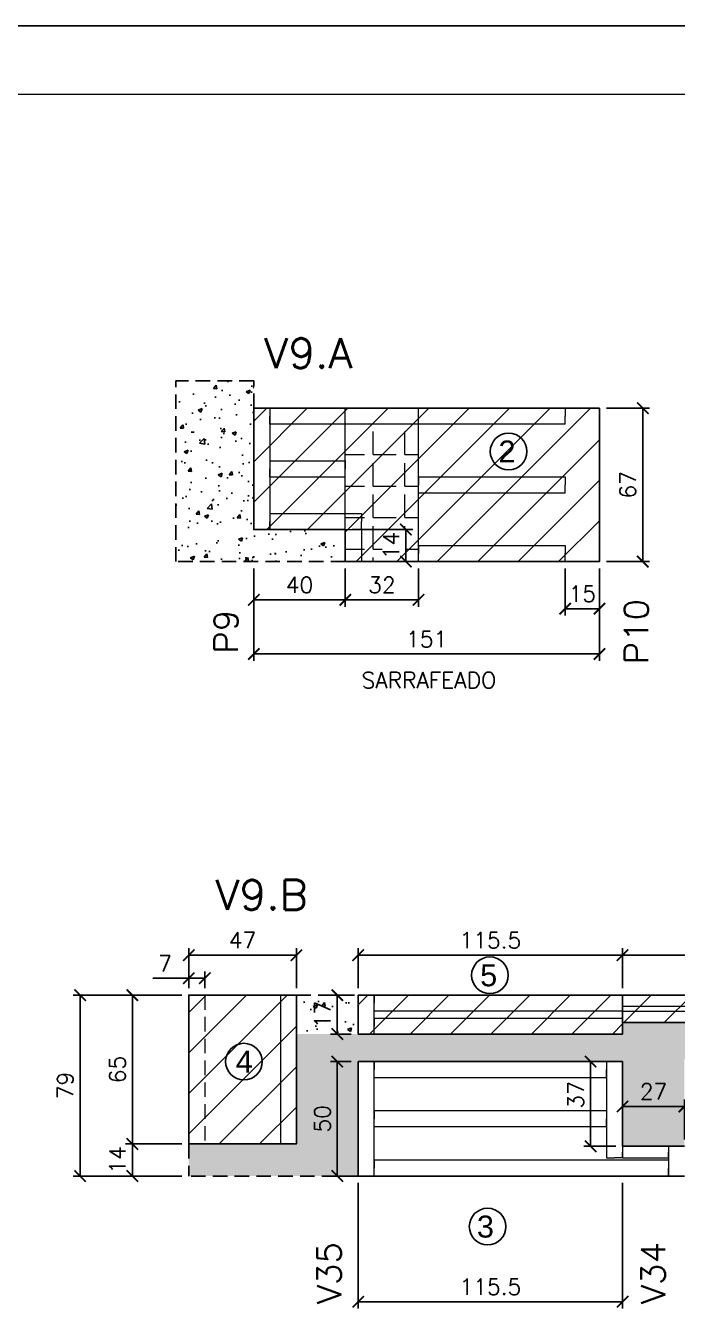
# Model space of a CAD drawing. Extents: x -23436 to 4767, y -4638 to 9755.
# Drawn here: x -19997 to -19712, y 2270 to 2832 of the extents above; entities that cross this region are included whole.
import ezdxf
from ezdxf.enums import TextEntityAlignment as Align

# ---------------------------------------------------------------- set-up
doc = ezdxf.new("R2010")
doc.units = 0
doc.header["$PDMODE"] = 2
doc.header["$PDSIZE"] = 10
doc.linetypes.add('HIDDEN', pattern=[9.525, 6.35, -3.175])
doc.layers.get('0').update_dxf_attribs({"lineweight": 13})
doc.layers.get('Defpoints').update_dxf_attribs({"lineweight": 13})
for name, color, linetype in [('Concreto', 250, 'HIDDEN'), ('Cota', 4, 'Continuous'), ('MB Logo', 255, 'Continuous'), ('Painéis', 200, 'Continuous'), ('Reaproveitamento', 251, 'Continuous'), ('Romaneio', 10, 'Continuous')]:
    doc.layers.add(name, color=color, linetype=linetype)
for name, color, linetype, lineweight in [('FOLHA MB', 7, 'Continuous', 13), ('Sarr 2.2x7', 40, 'Continuous', 9), ('Texto Seção', 7, 'Continuous', 15)]:
    doc.layers.add(name, color=color, linetype=linetype, lineweight=lineweight)
doc.layers.add('Laje_Perimetro', color=7, linetype='Continuous', plot=False)
doc.styles.add('ARIAL', font='arial.ttf', dxfattribs={"oblique": 15, "height": 25})
doc.styles.add('REGUA-120', font='ROMANS.shx', dxfattribs={"height": 15})
doc.styles.add('ROMANS', font='romans.shx')
doc.dimstyles.new('Cota Paínel', dxfattribs={"dimtxt": 7, "dimasz": 5, "dimexe": 3, "dimexo": 3, "dimgap": 3, "dimtad": 1, "dimdec": 1, "dimzin": 12, "dimdsep": 46, "dimtxsty": 'ROMANS', "dimblk": 'ARCHTICK', "dimcen": 0, "dimclrd": 4, "dimclre": 4, "dimclrt": 1, "dimadec": 1, "dimazin": 3, "dimtfac": 1, "dimtdec": 1, "dimtmove": 0, "dimatfit": 3, "dimldrblk": 'OBLIQUE', "dimfxl": 1, "dimtolj": 1, "dimtzin": 12, "dimarcsym": 0})
pattern_1 = [(50, (-1585, -1150), (17.931505, -1.568803), [1.875, -20.625]), (355, (-1585, -1150), (-3.468783, 18.804803), [1.5, -16.5]), (100.45144, (-1583.506, -1150.13), (14.462721, 17.236), [1.593505, -17.528553]), (46.1842, (-1585, -1145), (26.681033, -4.137982), [2.8125, -30.9375]), (96.63564, (-1582.777, -1145.345), (23.36655, 24.352965), [2.39026, -26.292844]), (351.18416, (-1585, -1145), (23.36655, 24.352965), [2.25, -24.75]), (21, (-1582.5, -1146.25), (14.922676, -10.065472), [1.875, -20.625]), (326, (-1582.5, -1146.25), (6.082883, 18.128751), [1.5, -16.5]), (71.45144, (-1581.256, -1147.089), (21.00556, 8.063279), [1.593505, -17.528553]), (37.5, (-1585, -1150), (0.3039964, 8.3223463), [0, -16.3, 0, -16.75, 0, -16.5625]), (7.5, (-1585, -1150), (6.5767384, 9.860293), [0, -9.55, 0, -15.925, 0, -6.3125]), (327.5, (-1590.575, -1150), (13.345561, -0.5638718), [0, -6.25, 0, -19.5, 0, -25.875]), (317.5, (-1593.075, -1150), (14.579654, 2.5026246), [0, -8.125, 0, -12.95, 0, -18.375])]
pattern_2 = [(45, (0, 0), (-8.838835, 8.838835), [])]

# ---------------------------------------------------------------- blocks, each defined once
blk = doc.blocks.new('A$C169d8357')
at = {"layer": 'FOLHA MB', "color": 1}
for points in [[(0, 1199.94), (0, 149.94), (1485.02, 149.94), (1485.02, 1199.94)], [(70, 1169.94), (70, 179.94), (1455.02, 179.94), (1455.02, 1169.94)]]:
    blk.add_lwpolyline(points, close=True, dxfattribs=at)
blk = doc.blocks.new('_ArchTick')
at = {"color": 0, "linetype": 'ByBlock', "const_width": 0.15}
blk.add_lwpolyline([(-0.5, -0.5), (0.5, 0.5)], dxfattribs=at)
blk = doc.blocks.new('*D591')
at = {"layer": 'Cota', "color": 4, "lineweight": -2, "transparency": 16777216}
for p, q in [((-19743.14, 2665.26), (-19724.23, 2665.26)), ((-19727.23, 2598.26), (-19727.23, 2665.26)), ((-19743.14, 2598.26), (-19724.23, 2598.26))]:
    blk.add_line(p, q, dxfattribs=at)
at = {"layer": 'Defpoints', "color": 0, "transparency": 16777216}
for p in [(-19746.14, 2665.26), (-19727.23, 2665.26), (-19746.14, 2598.26)]:
    blk.add_point(p, dxfattribs=at)
at = {"layer": 'Cota', "color": 4, "lineweight": -2, "transparency": 16777216, "xscale": 5, "yscale": 5, "zscale": 5}
for p, rotation in [((-19727.23, 2665.26), 90), ((-19727.23, 2598.26), 270)]:
    blk.add_blockref('_ArchTick', p, dxfattribs=dict(at, rotation=rotation))
at = {"layer": 'Cota', "color": 1, "transparency": 16777216, "insert": (-19733.73, 2631.76), "char_height": 7, "attachment_point": 5, "rotation": 90, "style": 'ROMANS'}
blk.add_mtext('\\A1;67', dxfattribs=at)
blk = doc.blocks.new('_OBLIQUE')
at = {"color": 0, "linetype": 'ByBlock', "lineweight": -2}
for p, q in [((0, 0), (-1, 0)), ((-0.5, -0.5), (0.5, 0.5))]:
    blk.add_line(p, q, dxfattribs=at)
blk = doc.blocks.new('*D592')
at = {"layer": 'Cota', "color": 4, "lineweight": -2, "transparency": 16777216}
for p, q in [((-19854.17, 2612.26), (-19827.7, 2612.26)), ((-19830.7, 2612.26), (-19830.7, 2598.26)), ((-19854.17, 2598.26), (-19827.7, 2598.26))]:
    blk.add_line(p, q, dxfattribs=at)
at = {"layer": 'Defpoints', "color": 0, "transparency": 16777216}
for p in [(-19857.17, 2612.26), (-19857.17, 2598.26), (-19830.7, 2598.26)]:
    blk.add_point(p, dxfattribs=at)
at = {"layer": 'Cota', "color": 4, "lineweight": -2, "transparency": 16777216, "xscale": 5, "yscale": 5, "zscale": 5}
for p, rotation in [((-19830.7, 2612.26), 90), ((-19830.7, 2598.26), 270)]:
    blk.add_blockref('_ArchTick', p, dxfattribs=dict(at, rotation=rotation))
at = {"layer": 'Cota', "color": 1, "transparency": 16777216, "insert": (-19837.2, 2605.26), "char_height": 7, "attachment_point": 5, "rotation": 90, "style": 'ROMANS'}
blk.add_mtext('\\A1;14', dxfattribs=at)
blk = doc.blocks.new('*D593')
at = {"layer": 'Cota', "color": 4, "lineweight": -2, "transparency": 16777216}
for p, q in [((-19897.14, 2595.26), (-19897.14, 2554.91)), ((-19746.14, 2595.26), (-19746.14, 2554.91)), ((-19746.14, 2557.91), (-19897.14, 2557.91))]:
    blk.add_line(p, q, dxfattribs=at)
at = {"layer": 'Defpoints', "color": 0, "transparency": 16777216}
for p in [(-19897.14, 2598.26), (-19746.14, 2598.26), (-19897.14, 2557.91)]:
    blk.add_point(p, dxfattribs=at)
at = {"layer": 'Cota', "color": 4, "lineweight": -2, "transparency": 16777216, "xscale": 5, "yscale": 5, "zscale": 5, "rotation": 180}
blk.add_blockref('_ArchTick', (-19897.14, 2557.91), dxfattribs=at)
at = {"layer": 'Cota', "color": 4, "lineweight": -2, "transparency": 16777216, "xscale": 5, "yscale": 5, "zscale": 5}
blk.add_blockref('_ArchTick', (-19746.14, 2557.91), dxfattribs=at)
at = {"layer": 'Cota', "color": 1, "transparency": 16777216, "insert": (-19821.64, 2564.41), "char_height": 7, "attachment_point": 5, "style": 'ROMANS'}
blk.add_mtext('\\A1;151', dxfattribs=at)
blk = doc.blocks.new('*D594')
at = {"layer": 'Cota', "color": 4, "lineweight": -2, "transparency": 16777216}
for p, q in [((-19897.14, 2595.26), (-19897.14, 2578.55)), ((-19857.17, 2595.26), (-19857.17, 2578.55)), ((-19857.17, 2581.55), (-19897.14, 2581.55))]:
    blk.add_line(p, q, dxfattribs=at)
at = {"layer": 'Defpoints', "color": 0, "transparency": 16777216}
for p in [(-19897.14, 2598.26), (-19857.17, 2598.26), (-19897.14, 2581.55)]:
    blk.add_point(p, dxfattribs=at)
at = {"layer": 'Cota', "color": 4, "lineweight": -2, "transparency": 16777216, "xscale": 5, "yscale": 5, "zscale": 5, "rotation": 180}
blk.add_blockref('_ArchTick', (-19897.14, 2581.55), dxfattribs=at)
at = {"layer": 'Cota', "color": 4, "lineweight": -2, "transparency": 16777216, "xscale": 5, "yscale": 5, "zscale": 5}
blk.add_blockref('_ArchTick', (-19857.17, 2581.55), dxfattribs=at)
at = {"layer": 'Cota', "color": 1, "transparency": 16777216, "insert": (-19877.15, 2588.05), "char_height": 7, "attachment_point": 5, "style": 'ROMANS'}
blk.add_mtext('\\A1;40', dxfattribs=at)
blk = doc.blocks.new('*D596')
at = {"layer": 'Cota', "color": 4, "lineweight": -2, "transparency": 16777216}
for p, q in [((-19857.17, 2595.26), (-19857.17, 2578.55)), ((-19825.18, 2595.26), (-19825.18, 2578.55)), ((-19857.17, 2581.55), (-19825.18, 2581.55))]:
    blk.add_line(p, q, dxfattribs=at)
at = {"layer": 'Defpoints', "color": 0, "transparency": 16777216}
for p in [(-19857.17, 2598.26), (-19825.18, 2598.26), (-19825.18, 2581.55)]:
    blk.add_point(p, dxfattribs=at)
at = {"layer": 'Cota', "color": 4, "lineweight": -2, "transparency": 16777216, "xscale": 5, "yscale": 5, "zscale": 5, "rotation": 180}
blk.add_blockref('_ArchTick', (-19857.17, 2581.55), dxfattribs=at)
at = {"layer": 'Cota', "color": 4, "lineweight": -2, "transparency": 16777216, "xscale": 5, "yscale": 5, "zscale": 5}
blk.add_blockref('_ArchTick', (-19825.18, 2581.55), dxfattribs=at)
at = {"layer": 'Cota', "color": 1, "transparency": 16777216, "insert": (-19841.17, 2588.05), "char_height": 7, "attachment_point": 5, "style": 'ROMANS'}
blk.add_mtext('\\A1;32', dxfattribs=at)
blk = doc.blocks.new('*D573')
at = {"layer": 'Cota', "color": 4, "lineweight": -2, "transparency": 16777216}
for p, q in [((-19928.54, 2408.92), (-19953.19, 2408.92)), ((-19950.19, 2343.92), (-19950.19, 2408.92)), ((-19928.54, 2343.92), (-19953.19, 2343.92))]:
    blk.add_line(p, q, dxfattribs=at)
at = {"layer": 'Defpoints', "color": 0, "transparency": 16777216}
for p in [(-19950.19, 2408.92), (-19925.54, 2408.92), (-19925.54, 2343.92)]:
    blk.add_point(p, dxfattribs=at)
at = {"layer": 'Cota', "color": 4, "lineweight": -2, "transparency": 16777216, "xscale": 5, "yscale": 5, "zscale": 5}
for p, rotation in [((-19950.19, 2408.92), 90), ((-19950.19, 2343.92), 270)]:
    blk.add_blockref('_ArchTick', p, dxfattribs=dict(at, rotation=rotation))
at = {"layer": 'Cota', "color": 1, "transparency": 16777216, "insert": (-19956.69, 2376.42), "char_height": 7, "attachment_point": 5, "rotation": 90, "style": 'ROMANS'}
blk.add_mtext('\\A1;65', dxfattribs=at)
blk = doc.blocks.new('*D574')
at = {"layer": 'Cota', "color": 4, "lineweight": -2, "transparency": 16777216}
for p, q in [((-19928.54, 2343.92), (-19953.19, 2343.92)), ((-19950.19, 2329.92), (-19950.19, 2343.92)), ((-19928.54, 2329.92), (-19953.19, 2329.92))]:
    blk.add_line(p, q, dxfattribs=at)
at = {"layer": 'Defpoints', "color": 0, "transparency": 16777216}
for p in [(-19950.19, 2343.92), (-19925.54, 2343.92), (-19925.54, 2329.92)]:
    blk.add_point(p, dxfattribs=at)
at = {"layer": 'Cota', "color": 4, "lineweight": -2, "transparency": 16777216, "xscale": 5, "yscale": 5, "zscale": 5}
for p, rotation in [((-19950.19, 2343.92), 90), ((-19950.19, 2329.92), 270)]:
    blk.add_blockref('_ArchTick', p, dxfattribs=dict(at, rotation=rotation))
at = {"layer": 'Cota', "color": 1, "transparency": 16777216, "insert": (-19956.69, 2336.92), "char_height": 7, "attachment_point": 5, "rotation": 90, "style": 'ROMANS'}
blk.add_mtext('\\A1;14', dxfattribs=at)
blk = doc.blocks.new('*D575')
at = {"layer": 'Cota', "color": 4, "lineweight": -2, "transparency": 16777216}
for p, q in [((-19928.54, 2408.92), (-19975.99, 2408.92)), ((-19972.99, 2329.92), (-19972.99, 2408.92)), ((-19928.54, 2329.92), (-19975.99, 2329.92))]:
    blk.add_line(p, q, dxfattribs=at)
at = {"layer": 'Defpoints', "color": 0, "transparency": 16777216}
for p in [(-19972.99, 2408.92), (-19925.54, 2408.92), (-19925.54, 2329.92)]:
    blk.add_point(p, dxfattribs=at)
at = {"layer": 'Cota', "color": 4, "lineweight": -2, "transparency": 16777216, "xscale": 5, "yscale": 5, "zscale": 5}
for p, rotation in [((-19972.99, 2408.92), 90), ((-19972.99, 2329.92), 270)]:
    blk.add_blockref('_ArchTick', p, dxfattribs=dict(at, rotation=rotation))
at = {"layer": 'Cota', "color": 1, "transparency": 16777216, "insert": (-19979.49, 2369.42), "char_height": 7, "attachment_point": 5, "rotation": 90, "style": 'ROMANS'}
blk.add_mtext('\\A1;79', dxfattribs=at)
blk = doc.blocks.new('*D577')
at = {"layer": 'Cota', "color": 4, "lineweight": -2, "transparency": 16777216}
for p, q in [((-19736.04, 2411.92), (-19736.04, 2429.38)), ((-19521.04, 2426.38), (-19736.04, 2426.38)), ((-19521.04, 2411.92), (-19521.04, 2429.38))]:
    blk.add_line(p, q, dxfattribs=at)
at = {"layer": 'Defpoints', "color": 0, "transparency": 16777216}
for p in [(-19736.04, 2426.38), (-19736.04, 2408.92), (-19521.04, 2408.92)]:
    blk.add_point(p, dxfattribs=at)
at = {"layer": 'Cota', "color": 4, "lineweight": -2, "transparency": 16777216, "xscale": 5, "yscale": 5, "zscale": 5, "rotation": 180}
blk.add_blockref('_ArchTick', (-19736.04, 2426.38), dxfattribs=at)
at = {"layer": 'Cota', "color": 4, "lineweight": -2, "transparency": 16777216, "xscale": 5, "yscale": 5, "zscale": 5}
blk.add_blockref('_ArchTick', (-19521.04, 2426.38), dxfattribs=at)
at = {"layer": 'Cota', "color": 1, "transparency": 16777216, "insert": (-19628.54, 2432.88), "char_height": 7, "attachment_point": 5, "style": 'ROMANS'}
blk.add_mtext('\\A1;215', dxfattribs=at)
blk = doc.blocks.new('*D578')
at = {"layer": 'Cota', "color": 4, "lineweight": -2, "transparency": 16777216}
for p, q in [((-19925.54, 2411.92), (-19925.54, 2429.38)), ((-19878.54, 2426.38), (-19925.54, 2426.38)), ((-19878.54, 2411.92), (-19878.54, 2429.38))]:
    blk.add_line(p, q, dxfattribs=at)
at = {"layer": 'Defpoints', "color": 0, "transparency": 16777216}
for p in [(-19925.54, 2426.38), (-19925.54, 2408.92), (-19878.54, 2408.92)]:
    blk.add_point(p, dxfattribs=at)
at = {"layer": 'Cota', "color": 4, "lineweight": -2, "transparency": 16777216, "xscale": 5, "yscale": 5, "zscale": 5, "rotation": 180}
blk.add_blockref('_ArchTick', (-19925.54, 2426.38), dxfattribs=at)
at = {"layer": 'Cota', "color": 4, "lineweight": -2, "transparency": 16777216, "xscale": 5, "yscale": 5, "zscale": 5}
blk.add_blockref('_ArchTick', (-19878.54, 2426.38), dxfattribs=at)
at = {"layer": 'Cota', "color": 1, "transparency": 16777216, "insert": (-19902.04, 2432.88), "char_height": 7, "attachment_point": 5, "style": 'ROMANS'}
blk.add_mtext('\\A1;47', dxfattribs=at)
blk = doc.blocks.new('*D579')
at = {"layer": 'Cota', "color": 4, "lineweight": -2, "transparency": 16777216}
for p, q in [((-19925.54, 2416.3), (-19941.21, 2416.3)), ((-19925.54, 2411.92), (-19925.54, 2419.3)), ((-19918.54, 2416.3), (-19925.54, 2416.3)), ((-19918.54, 2411.92), (-19918.54, 2419.3))]:
    blk.add_line(p, q, dxfattribs=at)
at = {"layer": 'Defpoints', "color": 0, "transparency": 16777216}
for p in [(-19925.54, 2416.3), (-19925.54, 2408.92), (-19918.54, 2408.92)]:
    blk.add_point(p, dxfattribs=at)
at = {"layer": 'Cota', "color": 4, "lineweight": -2, "transparency": 16777216, "xscale": 5, "yscale": 5, "zscale": 5, "rotation": 180}
blk.add_blockref('_ArchTick', (-19925.54, 2416.3), dxfattribs=at)
at = {"layer": 'Cota', "color": 4, "lineweight": -2, "transparency": 16777216, "xscale": 5, "yscale": 5, "zscale": 5}
blk.add_blockref('_ArchTick', (-19918.54, 2416.3), dxfattribs=at)
at = {"layer": 'Cota', "color": 1, "transparency": 16777216, "insert": (-19935.88, 2422.8), "char_height": 7, "attachment_point": 5, "style": 'ROMANS'}
blk.add_mtext('\\A1;7', dxfattribs=at)
blk = doc.blocks.new('*D583')
at = {"layer": 'Cota', "color": 4, "lineweight": -2, "transparency": 16777216}
for p, q in [((-19851.54, 2326.92), (-19851.54, 2272.04)), ((-19736.04, 2326.92), (-19736.04, 2272.04)), ((-19851.54, 2275.04), (-19736.04, 2275.04))]:
    blk.add_line(p, q, dxfattribs=at)
at = {"layer": 'Defpoints', "color": 0, "transparency": 16777216}
for p in [(-19851.54, 2329.92), (-19736.04, 2329.92), (-19736.04, 2275.04)]:
    blk.add_point(p, dxfattribs=at)
at = {"layer": 'Cota', "color": 4, "lineweight": -2, "transparency": 16777216, "xscale": 5, "yscale": 5, "zscale": 5, "rotation": 180}
blk.add_blockref('_ArchTick', (-19851.54, 2275.04), dxfattribs=at)
at = {"layer": 'Cota', "color": 4, "lineweight": -2, "transparency": 16777216, "xscale": 5, "yscale": 5, "zscale": 5}
blk.add_blockref('_ArchTick', (-19736.04, 2275.04), dxfattribs=at)
at = {"layer": 'Cota', "color": 1, "transparency": 16777216, "insert": (-19793.79, 2281.54), "char_height": 7, "attachment_point": 5, "style": 'ROMANS'}
blk.add_mtext('\\A1;115.5', dxfattribs=at)
blk = doc.blocks.new('*D584')
at = {"layer": 'Cota', "color": 4, "lineweight": -2, "transparency": 16777216}
for p, q in [((-19851.54, 2411.92), (-19851.54, 2429.38)), ((-19851.54, 2426.38), (-19736.04, 2426.38)), ((-19736.04, 2411.92), (-19736.04, 2429.38))]:
    blk.add_line(p, q, dxfattribs=at)
at = {"layer": 'Defpoints', "color": 0, "transparency": 16777216}
for p in [(-19736.04, 2426.38), (-19851.54, 2408.92), (-19736.04, 2408.92)]:
    blk.add_point(p, dxfattribs=at)
at = {"layer": 'Cota', "color": 4, "lineweight": -2, "transparency": 16777216, "xscale": 5, "yscale": 5, "zscale": 5, "rotation": 180}
blk.add_blockref('_ArchTick', (-19851.54, 2426.38), dxfattribs=at)
at = {"layer": 'Cota', "color": 4, "lineweight": -2, "transparency": 16777216, "xscale": 5, "yscale": 5, "zscale": 5}
blk.add_blockref('_ArchTick', (-19736.04, 2426.38), dxfattribs=at)
at = {"layer": 'Cota', "color": 1, "transparency": 16777216, "insert": (-19793.79, 2432.88), "char_height": 7, "attachment_point": 5, "style": 'ROMANS'}
blk.add_mtext('\\A1;115.5', dxfattribs=at)
blk = doc.blocks.new('*D588')
at = {"layer": 'Cota', "color": 4, "lineweight": -2, "transparency": 16777216}
for p, q in [((-19761.14, 2595.26), (-19761.14, 2574.69)), ((-19746.14, 2595.26), (-19746.14, 2574.69)), ((-19761.14, 2577.69), (-19746.14, 2577.69))]:
    blk.add_line(p, q, dxfattribs=at)
at = {"layer": 'Defpoints', "color": 0, "transparency": 16777216}
for p in [(-19761.14, 2598.26), (-19746.14, 2598.26), (-19746.14, 2577.69)]:
    blk.add_point(p, dxfattribs=at)
at = {"layer": 'Cota', "color": 4, "lineweight": -2, "transparency": 16777216, "xscale": 5, "yscale": 5, "zscale": 5, "rotation": 180}
blk.add_blockref('_ArchTick', (-19761.14, 2577.69), dxfattribs=at)
at = {"layer": 'Cota', "color": 4, "lineweight": -2, "transparency": 16777216, "xscale": 5, "yscale": 5, "zscale": 5}
blk.add_blockref('_ArchTick', (-19746.14, 2577.69), dxfattribs=at)
at = {"layer": 'Cota', "color": 1, "transparency": 16777216, "insert": (-19753.64, 2584.19), "char_height": 7, "attachment_point": 5, "style": 'ROMANS'}
blk.add_mtext('\\A1;15', dxfattribs=at)
blk = doc.blocks.new('*D600')
at = {"layer": 'Cota', "color": 4, "lineweight": -2, "transparency": 16777216}
for p, q in [((-19854.54, 2408.92), (-19863.67, 2408.92)), ((-19860.67, 2391.92), (-19860.67, 2408.92)), ((-19854.54, 2391.92), (-19863.67, 2391.92))]:
    blk.add_line(p, q, dxfattribs=at)
at = {"layer": 'Defpoints', "color": 0, "transparency": 16777216}
for p in [(-19860.67, 2408.92), (-19851.54, 2408.92), (-19851.54, 2391.92)]:
    blk.add_point(p, dxfattribs=at)
at = {"layer": 'Cota', "color": 4, "lineweight": -2, "transparency": 16777216, "xscale": 5, "yscale": 5, "zscale": 5}
for p, rotation in [((-19860.67, 2408.92), 90), ((-19860.67, 2391.92), 270)]:
    blk.add_blockref('_ArchTick', p, dxfattribs=dict(at, rotation=rotation))
at = {"layer": 'Cota', "color": 1, "transparency": 16777216, "insert": (-19867.17, 2400.42), "char_height": 7, "attachment_point": 5, "rotation": 90, "style": 'ROMANS'}
blk.add_mtext('\\A1;17', dxfattribs=at)
blk = doc.blocks.new('*D601')
at = {"layer": 'Cota', "color": 4, "lineweight": -2, "transparency": 16777216}
for p, q in [((-19854.54, 2379.92), (-19863.67, 2379.92)), ((-19860.67, 2379.92), (-19860.67, 2329.92)), ((-19854.54, 2329.92), (-19863.67, 2329.92))]:
    blk.add_line(p, q, dxfattribs=at)
at = {"layer": 'Defpoints', "color": 0, "transparency": 16777216}
for p in [(-19851.54, 2379.92), (-19860.67, 2329.92), (-19851.54, 2329.92)]:
    blk.add_point(p, dxfattribs=at)
at = {"layer": 'Cota', "color": 4, "lineweight": -2, "transparency": 16777216, "xscale": 5, "yscale": 5, "zscale": 5}
for p, rotation in [((-19860.67, 2379.92), 90), ((-19860.67, 2329.92), 270)]:
    blk.add_blockref('_ArchTick', p, dxfattribs=dict(at, rotation=rotation))
at = {"layer": 'Cota', "color": 1, "transparency": 16777216, "insert": (-19867.17, 2354.92), "char_height": 7, "attachment_point": 5, "rotation": 90, "style": 'ROMANS'}
blk.add_mtext('\\A1;50', dxfattribs=at)
blk = doc.blocks.new('*D673')
at = {"layer": 'Cota', "color": 4, "lineweight": -2, "transparency": 16777216}
for p, q in [((-19736.04, 2345.92), (-19736.04, 2363.31)), ((-19709.04, 2345.92), (-19709.04, 2363.31)), ((-19736.04, 2360.31), (-19709.04, 2360.31))]:
    blk.add_line(p, q, dxfattribs=at)
at = {"layer": 'Defpoints', "color": 0, "transparency": 16777216}
for p in [(-19709.04, 2360.31), (-19736.04, 2342.92), (-19709.04, 2342.92)]:
    blk.add_point(p, dxfattribs=at)
at = {"layer": 'Cota', "color": 4, "lineweight": -2, "transparency": 16777216, "xscale": 5, "yscale": 5, "zscale": 5, "rotation": 180}
blk.add_blockref('_ArchTick', (-19736.04, 2360.31), dxfattribs=at)
at = {"layer": 'Cota', "color": 4, "lineweight": -2, "transparency": 16777216, "xscale": 5, "yscale": 5, "zscale": 5}
blk.add_blockref('_ArchTick', (-19709.04, 2360.31), dxfattribs=at)
at = {"layer": 'Cota', "color": 1, "transparency": 16777216, "insert": (-19722.54, 2366.81), "char_height": 7, "attachment_point": 5, "style": 'ROMANS'}
blk.add_mtext('\\A1;27', dxfattribs=at)
blk = doc.blocks.new('*D674')
at = {"layer": 'Cota', "color": 4, "lineweight": -2, "transparency": 16777216}
for p, q in [((-19739.04, 2379.92), (-19753.01, 2379.92)), ((-19750.01, 2342.92), (-19750.01, 2379.92)), ((-19739.04, 2342.92), (-19753.01, 2342.92))]:
    blk.add_line(p, q, dxfattribs=at)
at = {"layer": 'Defpoints', "color": 0, "transparency": 16777216}
for p in [(-19750.01, 2379.92), (-19736.04, 2379.92), (-19736.04, 2342.92)]:
    blk.add_point(p, dxfattribs=at)
at = {"layer": 'Cota', "color": 4, "lineweight": -2, "transparency": 16777216, "xscale": 5, "yscale": 5, "zscale": 5}
for p, rotation in [((-19750.01, 2379.92), 90), ((-19750.01, 2342.92), 270)]:
    blk.add_blockref('_ArchTick', p, dxfattribs=dict(at, rotation=rotation))
at = {"layer": 'Cota', "color": 1, "transparency": 16777216, "insert": (-19756.51, 2365.34), "char_height": 7, "attachment_point": 5, "rotation": 90, "style": 'ROMANS'}
blk.add_mtext('\\A1;37', dxfattribs=at)

msp = doc.modelspace()

# ---------------------------------------------------------------- hatches: boundary and pattern name
at = {"true_color": 0x636466}
h = msp.add_hatch(dxfattribs=at)
h.set_pattern_fill('ANGLE', color=251, scale=50)
h.set_pattern_definition([(0, (-1585, -1150), (0, 13.75), [10, -3.75]), (90, (-1585, -1150), (-13.75, 8e-16), [10, -3.75])])
h.paths.add_polyline_path([(-19857.17, 2658.26), (-19825.18, 2658.26), (-19825.18, 2598.26), (-19857.17, 2598.26), (-19857.17, 2612.26)])
h.paths.add_polyline_path([(-19841.13, 2598.18), (-19841.13, 2612.34), (-19830.63, 2612.34), (-19830.63, 2598.18)])
at = {"layer": 'Concreto'}
h = msp.add_hatch(dxfattribs=at)
h.set_pattern_fill('AR-CONC', color=256, scale=2.5)
h.set_pattern_definition(pattern_1)
h.paths.add_polyline_path([(-19931.14, 2677.26), (-19897.14, 2677.26), (-19897.14, 2665.26), (-19897.14, 2612.26), (-19857.17, 2612.26), (-19857.17, 2598.26), (-19931.14, 2598.26)])
h = msp.add_hatch(dxfattribs=at)
h.set_pattern_fill('AR-CONC', color=256, scale=2.5)
h.set_pattern_definition([(50, (0, 0), (17.931505, -1.568803), [1.875, -20.625]), (355, (0, 0), (-3.468783, 18.804803), [1.5, -16.5]), (100.45144, (1.494, -0.13), (14.462721, 17.236), [1.593505, -17.528553]), (46.1842, (0, 5), (26.681033, -4.137982), [2.8125, -30.9375]), (96.63564, (2.223, 4.655), (23.36655, 24.352965), [2.39026, -26.292844]), (351.18416, (0, 5), (23.36655, 24.352965), [2.25, -24.75]), (21, (2.5, 3.75), (14.922676, -10.065472), [1.875, -20.625]), (326, (2.5, 3.75), (6.082883, 18.128751), [1.5, -16.5]), (71.45144, (3.744, 2.911), (21.00556, 8.063279), [1.593505, -17.528553]), (37.5, (0, 0), (0.3039964, 8.3223463), [0, -16.3, 0, -16.75, 0, -16.5625]), (7.5, (0, 0), (6.5767384, 9.8602928), [0, -9.55, 0, -15.925, 0, -6.3125]), (327.5, (-5.575, 0), (13.345561, -0.5638718), [0, -6.25, 0, -19.5, 0, -25.875]), (317.5, (-8.075, 0), (14.579654, 2.5026246), [0, -8.125, 0, -12.95, 0, -18.375])])
h.paths.add_polyline_path([(-19851.54, 2391.92), (-19878.54, 2391.92), (-19878.54, 2408.92), (-19851.54, 2408.92)])
h = msp.add_hatch(dxfattribs=at)
h.set_pattern_fill('AR-CONC', color=256, scale=2.5)
h.set_pattern_definition(pattern_1)
h.paths.add_polyline_path([(-19878.54, 2391.92), (-19736.04, 2391.92), (-19736.04, 2396.92), (-19521.04, 2396.92), (-19438.04, 2396.92), (-19438.04, 2380.92), (-19709.04, 2380.92), (-19709.04, 2342.92), (-19736.04, 2342.92), (-19736.04, 2379.92), (-19851.54, 2379.92), (-19851.54, 2329.92), (-19925.54, 2329.92), (-19925.54, 2343.92), (-19878.54, 2343.92)])
at = {"layer": 'Reaproveitamento'}
h = msp.add_hatch(dxfattribs=at)
h.set_pattern_fill('ANSI31', color=256, scale=100)
h.set_pattern_definition(pattern_2)
h.paths.add_polyline_path([(-19857.17, 2598.26), (-19857.17, 2612.26), (-19897.14, 2612.26), (-19897.14, 2665.26), (-19746.14, 2665.26), (-19746.14, 2598.26)])
h = msp.add_hatch(dxfattribs=at)
h.set_pattern_fill('ANSI31', color=256, scale=100)
h.set_pattern_definition(pattern_2)
h.paths.add_polyline_path([(-19925.54, 2343.92), (-19878.54, 2343.92), (-19878.54, 2408.92), (-19925.54, 2408.92)])
h = msp.add_hatch(dxfattribs=at)
h.set_pattern_fill('ANSI31', color=256, scale=100)
h.set_pattern_definition(pattern_2)
h.paths.add_polyline_path([(-19851.54, 2391.92), (-19851.54, 2408.92), (-19521.04, 2408.92), (-19521.04, 2396.92), (-19736.04, 2396.92), (-19736.04, 2391.92)])

# ---------------------------------------------------------------- linework, layer by layer
at = {"color": 251, "true_color": 0x636466}
for p, q in [((-19857.17, 2612.26), (-19857.17, 2665.26)), ((-19825.18, 2598.26), (-19825.18, 2665.26))]:
    msp.add_line(p, q, dxfattribs=at)
at = {"layer": 'Concreto'}
for p, q in [((-19897.14, 2677.26), (-19931.14, 2677.26)), ((-19931.14, 2598.26), (-19931.14, 2677.26)), ((-19897.14, 2665.26), (-19897.14, 2677.26)), ((-19857.17, 2598.26), (-19931.14, 2598.26)), ((-19878.54, 2408.92), (-19851.54, 2408.92)), ((-19925.54, 2343.92), (-19925.54, 2329.92)), ((-19851.54, 2329.92), (-19925.54, 2329.92))]:
    msp.add_line(p, q, dxfattribs=at)
at = {"layer": 'Laje_Perimetro'}
msp.add_lwpolyline([(-19191.38, 2832.26), (-20676.4, 2832.26), (-20676.4, 1782.26), (-19191.38, 1782.26)], close=True, dxfattribs=at)
at = {"layer": 'Painéis'}
for p, q in [((-19746.14, 2665.26), (-19897.14, 2665.26)), ((-19897.14, 2612.26), (-19897.14, 2665.26)), ((-19746.14, 2665.26), (-19746.14, 2598.26)), ((-19857.17, 2612.26), (-19897.14, 2612.26)), ((-19857.17, 2598.26), (-19857.17, 2612.26)), ((-19746.14, 2598.26), (-19857.17, 2598.26)), ((-19925.54, 2408.92), (-19925.54, 2343.92)), ((-19878.54, 2408.92), (-19925.54, 2408.92)), ((-19878.54, 2408.92), (-19878.54, 2343.92)), ((-19521.04, 2408.92), (-19851.54, 2408.92)), ((-19851.54, 2391.92), (-19851.54, 2408.92)), ((-19736.04, 2408.92), (-19736.04, 2391.92)), ((-19736.04, 2391.92), (-19851.54, 2391.92)), ((-19521.04, 2396.92), (-19736.04, 2396.92)), ((-19736.04, 2396.92), (-19697.38, 2396.92)), ((-19851.54, 2379.92), (-19851.54, 2329.92)), ((-19736.04, 2379.92), (-19851.54, 2379.92)), ((-19736.04, 2379.92), (-19736.04, 2342.92)), ((-19878.54, 2343.92), (-19925.54, 2343.92)), ((-19736.04, 2342.92), (-19709.04, 2342.92)), ((-19709.04, 2329.92), (-19851.54, 2329.92))]:
    msp.add_line(p, q, dxfattribs=at)
for points in [[(-19857.17, 2598.26), (-19857.17, 2612.26), (-19897.14, 2612.26), (-19897.14, 2665.26), (-19746.14, 2665.26), (-19746.14, 2598.26)], [(-19925.54, 2343.92), (-19878.54, 2343.92), (-19878.54, 2408.92), (-19925.54, 2408.92)], [(-19851.54, 2391.92), (-19851.54, 2408.92), (-19521.04, 2408.92), (-19521.04, 2396.92), (-19736.04, 2396.92), (-19736.04, 2391.92)]]:
    msp.add_lwpolyline(points, close=True, dxfattribs=at)
at = {"layer": 'Romaneio'}
for centre in [(-19785.85, 2646.34), (-19794.01, 2417.6), (-19901.46, 2379.89), (-19795.01, 2307.85)]:
    msp.add_circle(centre, 8, dxfattribs=at)
at = {"layer": 'Sarr 2.2x7', "color": 50}
for p, q in [((-19897.14, 2665.26), (-19893.64, 2665.26)), ((-19897.14, 2665.26), (-19897.14, 2612.26)), ((-19890.14, 2665.26), (-19893.64, 2665.26)), ((-19890.14, 2665.26), (-19890.14, 2612.26)), ((-19761.14, 2665.26), (-19890.14, 2665.26)), ((-19890.14, 2665.26), (-19890.14, 2661.76)), ((-19890.14, 2658.26), (-19890.14, 2661.76)), ((-19761.14, 2665.26), (-19761.14, 2661.76)), ((-19761.14, 2658.26), (-19761.14, 2661.76)), ((-19761.14, 2658.26), (-19890.14, 2658.26)), ((-19890.14, 2642.26), (-19890.14, 2638.76)), ((-19890.14, 2642.26), (-19857.17, 2642.26)), ((-19857.17, 2642.26), (-19857.17, 2638.76)), ((-19890.14, 2635.26), (-19890.14, 2638.76)), ((-19890.14, 2635.26), (-19857.17, 2635.26)), ((-19857.17, 2635.26), (-19857.17, 2638.76)), ((-19825.18, 2635.26), (-19825.18, 2631.76)), ((-19825.18, 2635.26), (-19761.14, 2635.26)), ((-19761.14, 2635.26), (-19761.14, 2631.76)), ((-19825.18, 2628.26), (-19825.18, 2631.76)), ((-19825.18, 2628.26), (-19761.14, 2628.26)), ((-19761.14, 2628.26), (-19761.14, 2631.76)), ((-19890.14, 2619.26), (-19890.14, 2615.76)), ((-19890.14, 2619.26), (-19850.17, 2619.26)), ((-19850.17, 2619.26), (-19850.17, 2615.76)), ((-19897.14, 2612.26), (-19893.64, 2612.26)), ((-19890.14, 2612.26), (-19893.64, 2612.26)), ((-19890.14, 2612.26), (-19890.14, 2615.76)), ((-19890.14, 2612.26), (-19850.17, 2612.26)), ((-19857.17, 2612.26), (-19853.67, 2612.26)), ((-19857.17, 2612.26), (-19857.17, 2598.26)), ((-19850.17, 2612.26), (-19853.67, 2612.26)), ((-19850.17, 2612.26), (-19850.17, 2615.76)), ((-19850.17, 2612.26), (-19850.17, 2598.26)), ((-19825.18, 2605.26), (-19825.18, 2601.76)), ((-19825.18, 2605.26), (-19761.14, 2605.26)), ((-19761.14, 2605.26), (-19761.14, 2601.76)), ((-19825.18, 2598.26), (-19825.18, 2601.76)), ((-19761.14, 2598.26), (-19761.14, 2601.76)), ((-19857.17, 2598.26), (-19853.67, 2598.26)), ((-19850.17, 2598.26), (-19853.67, 2598.26)), ((-19825.18, 2598.26), (-19761.14, 2598.26)), ((-19851.54, 2391.92), (-19851.54, 2408.92)), ((-19851.54, 2408.92), (-19848.04, 2408.92)), ((-19844.54, 2408.92), (-19848.04, 2408.92)), ((-19736.04, 2408.92), (-19844.54, 2408.92)), ((-19844.54, 2408.92), (-19844.54, 2405.42)), ((-19844.54, 2391.92), (-19844.54, 2408.92)), ((-19736.04, 2408.92), (-19736.04, 2405.42)), ((-19521.04, 2408.92), (-19736.04, 2408.92)), ((-19736.04, 2408.92), (-19736.04, 2406.42)), ((-19844.54, 2401.92), (-19844.54, 2405.42)), ((-19736.04, 2403.92), (-19736.04, 2406.42)), ((-19736.04, 2401.92), (-19736.04, 2405.42)), ((-19521.04, 2403.92), (-19736.04, 2403.92)), ((-19736.04, 2401.92), (-19844.54, 2401.92)), ((-19844.54, 2398.92), (-19844.54, 2395.42)), ((-19844.54, 2398.92), (-19736.04, 2398.92)), ((-19736.04, 2401.92), (-19736.04, 2399.42)), ((-19736.04, 2401.92), (-19521.04, 2401.92)), ((-19736.04, 2396.92), (-19736.04, 2399.42)), ((-19736.04, 2398.92), (-19736.04, 2395.42)), ((-19851.54, 2391.92), (-19848.04, 2391.92)), ((-19844.54, 2391.92), (-19848.04, 2391.92)), ((-19844.54, 2391.92), (-19844.54, 2395.42)), ((-19844.54, 2391.92), (-19736.04, 2391.92)), ((-19736.04, 2396.92), (-19521.04, 2396.92)), ((-19736.04, 2391.92), (-19736.04, 2395.42)), ((-19844.54, 2379.92), (-19844.54, 2376.42)), ((-19844.54, 2379.92), (-19743.04, 2379.92)), ((-19844.54, 2372.92), (-19844.54, 2376.42)), ((-19743.04, 2379.92), (-19743.04, 2376.42)), ((-19743.04, 2379.92), (-19739.54, 2379.92)), ((-19743.04, 2379.92), (-19743.04, 2337.92)), ((-19743.04, 2372.92), (-19743.04, 2376.42)), ((-19736.04, 2379.92), (-19739.54, 2379.92)), ((-19736.04, 2379.92), (-19736.04, 2337.92)), ((-19844.54, 2372.92), (-19743.04, 2372.92)), ((-19743.04, 2358.42), (-19844.54, 2358.42)), ((-19844.54, 2358.42), (-19844.54, 2354.92)), ((-19743.04, 2358.42), (-19743.04, 2354.92)), ((-19844.54, 2351.42), (-19844.54, 2354.92)), ((-19743.04, 2351.42), (-19743.04, 2354.92)), ((-19743.04, 2351.42), (-19844.54, 2351.42)), ((-19736.04, 2342.92), (-19736.04, 2340.42)), ((-19736.04, 2342.92), (-19716.04, 2342.92)), ((-19716.04, 2342.92), (-19716.04, 2340.42)), ((-19716.04, 2342.92), (-19712.54, 2342.92)), ((-19716.04, 2342.92), (-19716.04, 2329.92)), ((-19709.04, 2342.92), (-19712.54, 2342.92)), ((-19716.04, 2336.92), (-19844.54, 2336.92)), ((-19844.54, 2336.92), (-19844.54, 2333.42)), ((-19743.04, 2337.92), (-19739.54, 2337.92)), ((-19736.04, 2337.92), (-19739.54, 2337.92)), ((-19736.04, 2337.92), (-19736.04, 2340.42)), ((-19736.04, 2337.92), (-19716.04, 2337.92)), ((-19716.04, 2337.92), (-19716.04, 2340.42)), ((-19716.04, 2336.92), (-19716.04, 2333.42)), ((-19844.54, 2329.92), (-19844.54, 2333.42)), ((-19716.04, 2329.92), (-19844.54, 2329.92)), ((-19716.04, 2329.92), (-19716.04, 2333.42)), ((-19716.04, 2329.92), (-19712.54, 2329.92)), ((-19709.04, 2329.92), (-19712.54, 2329.92))]:
    msp.add_line(p, q, dxfattribs=at)
at = {"layer": 'Sarr 2.2x7', "linetype": 'HIDDEN'}
msp.add_line((-19918.54, 2408.92), (-19918.54, 2343.92), dxfattribs=at)
at = {"layer": 'Sarr 2.2x7'}
for points in [[(-19885.54, 2408.92), (-19885.54, 2343.92), (-19878.54, 2343.92), (-19878.54, 2408.92)], [(-19851.54, 2379.92), (-19851.54, 2329.92), (-19844.54, 2329.92), (-19844.54, 2379.92)]]:
    msp.add_lwpolyline(points, close=True, dxfattribs=at)

# ---------------------------------------------------------------- block references
at = {"layer": 'MB Logo'}
msp.add_blockref('A$C169d8357', (-20676.4, 1632.32), dxfattribs=at)

# ---------------------------------------------------------------- texts
at = {"layer": 'Painéis', "color": 1, "insert": (-19820.66, 2546.48), "char_height": 7, "attachment_point": 5, "style": 'ROMANS'}
msp.add_mtext('\\A1;SARRAFEADO', dxfattribs=at)
at = {"layer": 'Romaneio', "color": 0, "style": 'ARIAL'}
for s, p in [('2', (-19786.54, 2646.34)), ('5', (-19794.54, 2417.6)), ('4', (-19901.33, 2379.89)), ('3', (-19795.97, 2307.85))]:
    msp.add_text(s, height=9.6, dxfattribs=at).set_placement(p, align=Align.MIDDLE_CENTER)
at = {"layer": 'Texto Seção', "style": 'REGUA-120', "width": 1.05}
for s, p in [('V9.A', (-19892.59, 2682.78)), ('V9.B', (-19913.94, 2446.24))]:
    msp.add_text(s, height=13, dxfattribs=at).set_placement(p)
for s, p in [('P10', (-19730.04, 2567.65)), ('P9', (-19909.3, 2567.65)), ('V35', (-19864.2, 2287.52)), ('V34', (-19722.7, 2287.52))]:
    msp.add_text(s, height=10.4, rotation=90, dxfattribs=at).set_placement(p, align=Align.MIDDLE_CENTER)

# ---------------------------------------------------------------- dimensions: what is measured, and where the dimension line sits
at = {"layer": 'Cota'}
for base, p1, p2, angle, picture, middle in [((-19727.23, 2665.26), (-19746.14, 2598.26), (-19746.14, 2665.26), 90, '*D591', (-19733.73, 2631.76)), ((-19897.14, 2557.91), (-19746.14, 2598.26), (-19897.14, 2598.26), 180, '*D593', (-19821.64, 2564.41)), ((-19897.14, 2581.55), (-19857.17, 2598.26), (-19897.14, 2598.26), 180, '*D594', (-19877.15, 2588.05)), ((-19825.18, 2581.55), (-19857.17, 2598.26), (-19825.18, 2598.26), 180, '*D596', (-19841.17, 2588.05)), ((-19736.04, 2426.38), (-19851.54, 2408.92), (-19736.04, 2408.92), 180, '*D584', (-19793.79, 2432.88)), ((-19736.04, 2426.38), (-19521.04, 2408.92), (-19736.04, 2408.92), 180, '*D577', (-19628.54, 2432.88)), ((-19925.54, 2416.3), (-19918.54, 2408.92), (-19925.54, 2408.92), 180, '*D579', (-19935.88, 2422.8)), ((-19972.99, 2408.92), (-19925.54, 2329.92), (-19925.54, 2408.92), 90, '*D575', (-19979.49, 2369.42)), ((-19950.19, 2408.92), (-19925.54, 2343.92), (-19925.54, 2408.92), 90, '*D573', (-19956.69, 2376.42)), ((-19860.67, 2408.92), (-19851.54, 2391.92), (-19851.54, 2408.92), 90, '*D600', (-19867.17, 2400.42)), ((-19860.67, 2329.92), (-19851.54, 2379.92), (-19851.54, 2329.92), 90, '*D601', (-19867.17, 2354.92)), ((-19736.04, 2275.04), (-19851.54, 2329.92), (-19736.04, 2329.92), 180, '*D583', (-19793.79, 2281.54))]:
    dim = msp.add_linear_dim(base=base, p1=p1, p2=p2, angle=angle, dimstyle='Cota Paínel', dxfattribs=at)
    dim.commit()
    dim.dimension.update_dxf_attribs({"geometry": picture, "text_midpoint": middle})
for base, p1, p2, angle, picture, middle in [((-19830.7, 2598.26), (-19857.17, 2612.26), (-19857.17, 2598.26), 90, '*D592', (-19830.7, 2605.26)), ((-19746.14, 2577.69), (-19761.14, 2598.26), (-19746.14, 2598.26), 180, '*D588', (-19753.64, 2577.69)), ((-19750.01, 2379.92), (-19736.04, 2342.92), (-19736.04, 2379.92), 90, '*D674', (-19750.01, 2365.34)), ((-19950.19, 2343.92), (-19925.54, 2329.92), (-19925.54, 2343.92), 90, '*D574', (-19950.19, 2336.92))]:
    dim = msp.add_linear_dim(base=base, p1=p1, p2=p2, angle=angle, dimstyle='Cota Paínel', dxfattribs=at)
    dim.commit()
    dim.dimension.update_dxf_attribs({"geometry": picture, "text_midpoint": middle, "dimtype": 160})
dim = msp.add_linear_dim(base=(-19925.54, 2426.38), p1=(-19878.54, 2408.92), p2=(-19925.54, 2408.92), angle=180, dimstyle='Cota Paínel', override={"dimtmove": 1}, dxfattribs=at)
dim.commit()
dim.dimension.update_dxf_attribs({"geometry": '*D578', "text_midpoint": (-19902.04, 2432.88)})
dim = msp.add_linear_dim(base=(-19709.04, 2360.31), p1=(-19736.04, 2342.92), p2=(-19709.04, 2342.92), dimstyle='Cota Paínel', dxfattribs=at)
dim.commit()
dim.dimension.update_dxf_attribs({"geometry": '*D673', "text_midpoint": (-19722.54, 2366.81)})

doc.saveas('drawing.dxf')
